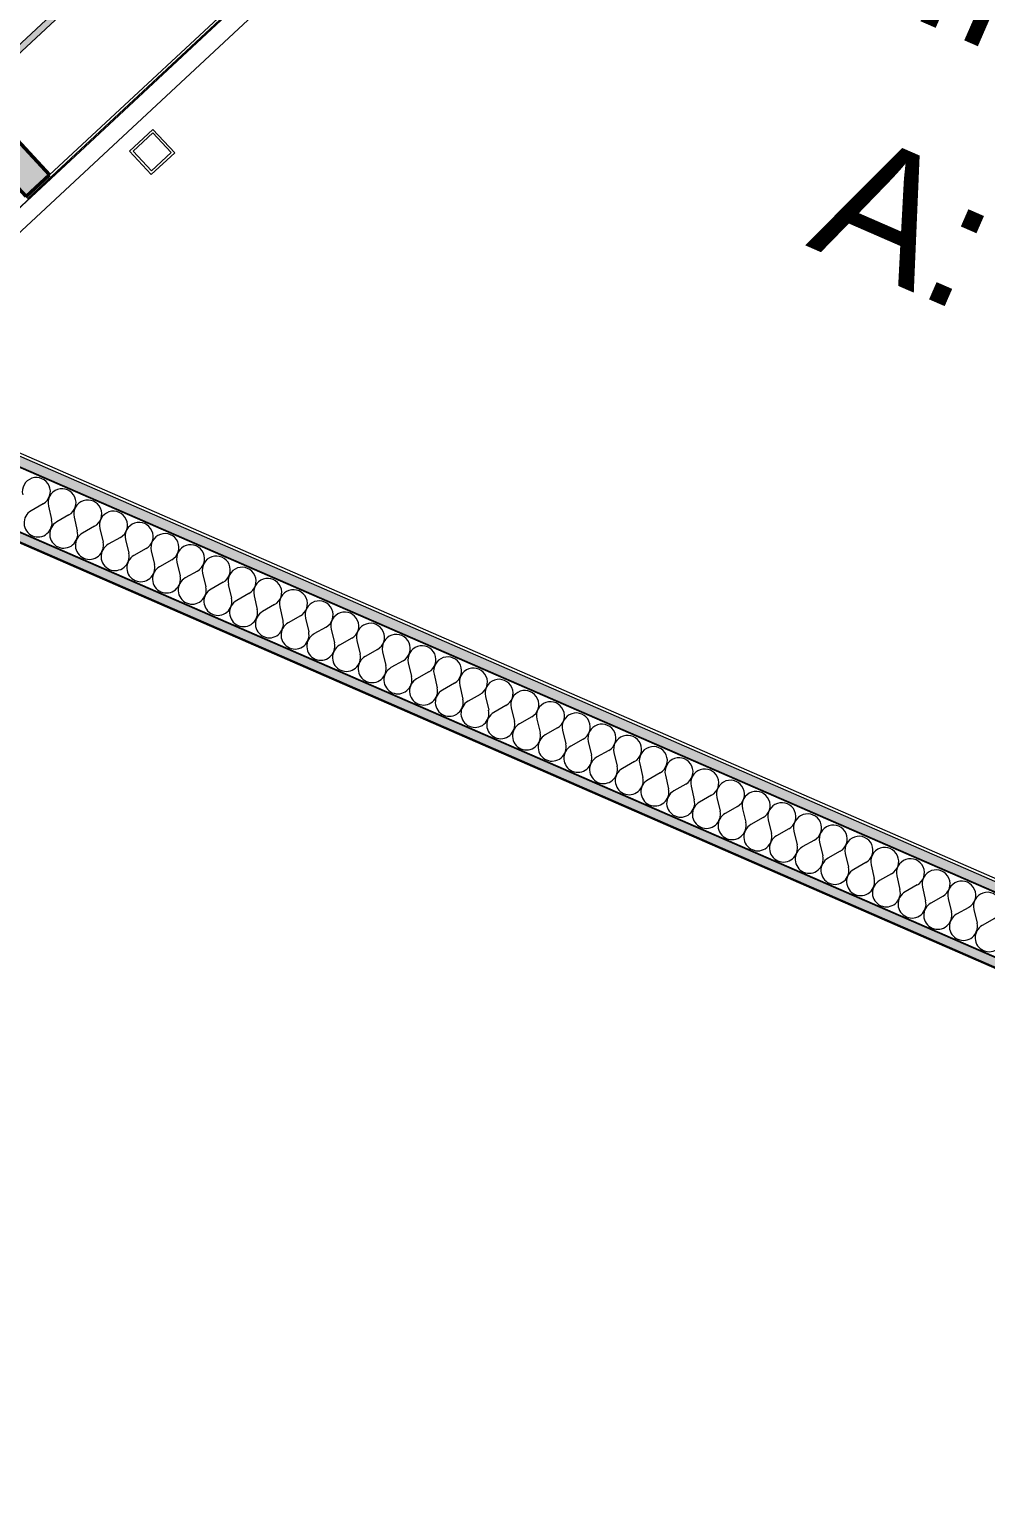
# Model space of a CAD drawing. Header units: millimetres. Extents: x -50172 to 90294, y -80883 to 956680.
# Drawn here: x -6356 to -4862, y -9280 to -6979 of the extents above; entities that cross this region are included whole.
import ezdxf
from ezdxf.enums import TextEntityAlignment as Align

# ---------------------------------------------------------------- set-up
doc = ezdxf.new("R2010")
doc.units = ezdxf.units.MM
doc.header["$MEASUREMENT"] = 0
doc.linetypes.add('Double Dashed', pattern=[1093.611073, 529.166651, -211.666656, 141.111112, -211.666656])
for name, color, linetype in [('COLUMN.IFC Import', 7, 'Continuous'), ('New_A-15-MG_Structural_Grid_Phase_2', 7, 'Continuous'), ('New_A-20-M_Floor_Slab', 7, 'Continuous'), ('New_A-25-M_Curtain_Wall', 7, 'Continuous'), ('New_A-25-M_Wall_Ext', 7, 'Continuous'), ('New_A-25-M_Wall_Int', 7, 'Continuous'), ('New_A-35-M_FFE-Zone', 7, 'Continuous'), ('New_ArchiCAD Windows', 7, 'Continuous')]:
    doc.layers.add(name, color=color, linetype=linetype)
for name, color, linetype, lineweight in [('COLUMN.IFC Import_Pen_No__2', 8, 'Continuous', 15), ('New_A-20-M_Floor_Slab_Pen_No__89', 8, 'Continuous', 20), ('New_A-25-M_Curtain_Wall_Pen_No__1', 7, 'Continuous', 13), ('New_A-25-M_Curtain_Wall_Pen_No__87', 8, 'Continuous', 20), ('New_A-25-M_Wall_Int_Pen_No__1', 7, 'Continuous', 13), ('New_ArchiCAD Windows_Pen_No__1', 7, 'Continuous', 13), ('New_ArchiCAD Windows_Pen_No__87', 8, 'Continuous', 20), ('New_ArchiCAD Zone Stamps_Pen_No__9', 7, 'Continuous', 13)]:
    doc.layers.add(name, color=color, linetype=linetype, lineweight=lineweight)
for name, color, linetype, lineweight, true_color in [('New_A-15-MG_Structural_Grid_Phase_2_Pen_No__222', 7, 'Continuous', 13, 0x65af33), ('New_A-25-M_Curtain_Wall_Pen_No__103', 7, 'Continuous', 15, 0xa6a6a6), ('New_A-25-M_Curtain_Wall_Pen_No__144', 7, 'Continuous', 0, 0xc8c8c8), ('New_A-25-M_Curtain_Wall_Pen_No__165', 7, 'Continuous', 0, 0x006060), ('New_A-25-M_Curtain_Wall_Pen_No__23', 7, 'Continuous', 30, 0x2a2a2a), ('New_A-25-M_Curtain_Wall_Pen_No__27', 7, 'Continuous', 50, 0x2a2a2a), ('New_A-25-M_Wall_Int_Pen_No__107', 7, 'Continuous', 15, 0xa6a6a6), ('New_A-35-M_FFE-Zone_Pen_No__74', 7, 'Continuous', 20, 0x606060)]:
    doc.layers.add(name, color=color, linetype=linetype, lineweight=lineweight, true_color=true_color)
doc.styles.add('GENERATED_STYLE_2', font='')
doc.styles.add('GENERATED_STYLE_3', font='')
doc.styles.add('GENERATED_STYLE_4', font='')
doc.styles.get('GENERATED_STYLE_2').set_extended_font_data('Arial', bold=True)
doc.styles.get('GENERATED_STYLE_3').set_extended_font_data('Arial')
doc.styles.get('GENERATED_STYLE_4').set_extended_font_data('Swis721 BT')

# ---------------------------------------------------------------- blocks, each defined once
blk = doc.blocks.new('Director of Ops_INB 2112_8_1', base_point=(-3846.6, -7415))
at = {"layer": 'New_A-35-M_FFE-Zone_Pen_No__74', "linetype": 'Continuous'}
for p, q in [((-3238.4, -4381.2), (-6623.1, -7530.9)), ((-6623.1, -7530.9), (-2939.5, -9137.2))]:
    blk.add_line(p, q, dxfattribs=at)
at = {"layer": 'New_ArchiCAD Zone Stamps_Pen_No__9'}
for tag, height, style, p in [('ROOM_NAME', 250, 'GENERATED_STYLE_2', (-4531, -5920)), ('zoneNameLine2', 250, 'GENERATED_STYLE_2', (-4719.5, -6352.2)), ('ROOM_NUMBER', 200, 'GENERATED_STYLE_3', (-4907.9, -6772.9)), ('measuredAreaCode', 200, 'GENERATED_STYLE_3', (-5064.9, -7133)), ('DUMMY_649', 200, 'GENERATED_STYLE_3', (-4757.5, -7267)), ('DUMMY_650', 200, 'GENERATED_STYLE_3', (-4268.2, -7480.4)), ('DUMMY_651', 133.3, 'GENERATED_STYLE_3', (-3988.9, -7587))]:
    blk.add_attdef(tag, text='', height=height, rotation=336.4404, dxfattribs=dict(at, style=style)).set_placement(p, align=Align.TOP_LEFT)
blk = doc.blocks.new('Head of College_INB 2111_9_1', base_point=(-5731.5, -10802.1))
at = {"layer": 'New_A-35-M_FFE-Zone_Pen_No__74', "linetype": 'Continuous'}
blk.add_line((-2990.4, -9254.1), (-6759.1, -7610.7), dxfattribs=at)
at = {"layer": 'New_ArchiCAD Zone Stamps_Pen_No__9'}
for tag, height, style, p in [('ROOM_NAME', 250, 'GENERATED_STYLE_2', (-6459.6, -9288.2)), ('zoneNameLine2', 250, 'GENERATED_STYLE_2', (-6648, -9720.3)), ('ROOM_NUMBER', 200, 'GENERATED_STYLE_3', (-6836.5, -10141)), ('measuredAreaCode', 200, 'GENERATED_STYLE_3', (-6993.5, -10501.1)), ('DUMMY_649', 200, 'GENERATED_STYLE_3', (-6686.1, -10635.2)), ('DUMMY_650', 200, 'GENERATED_STYLE_3', (-6196.7, -10848.5)), ('DUMMY_651', 133.3, 'GENERATED_STYLE_3', (-5917.5, -10955.1))]:
    blk.add_attdef(tag, text='', height=height, rotation=336.4404, dxfattribs=dict(at, style=style)).set_placement(p, align=Align.TOP_LEFT)
blk = doc.blocks.new('Slab_4_1', base_point=(-34879.7, -33019))
at = {"layer": 'New_A-20-M_Floor_Slab_Pen_No__89', "linetype": 'Continuous', "flags": 128}
blk.add_lwpolyline([(10933.1, -26822.8), (1863.4, -22868), (9871.7, -4502.5), (4224.7, -2040.2), (4133, -2000.1), (2145.4, -6558.2), (-3142, -4252.6), (-10743.6, -11326.4), (-11126.4, -10915), (-34879.7, -33019)], dxfattribs=at)
blk = doc.blocks.new('Curtain Wall_15_1')
at = {"layer": 'New_A-25-M_Curtain_Wall_Pen_No__103', "linetype": 'Continuous'}
for points in [[(-5708.6, -6378.4), (-5671.1, -6418.7), (-5638.2, -6388), (-5675.6, -6347.7)], [(-5645, -6380.7), (-5630.3, -6367.1), (-5661, -6334.1), (-5675.6, -6347.7)], [(-5642.5, -6332), (-5643.2, -6331.2), (-5654.2, -6341.4), (-5653.5, -6342.2)], [(-5995.4, -6672), (-5984.5, -6683.7), (-5684.4, -6404.4), (-5695.3, -6392.7)], [(-6041.7, -6688.4), (-6004.2, -6728.6), (-5971.2, -6698), (-6008.7, -6657.7)], [(-6025.6, -6734.9), (-6011, -6721.3), (-6041.7, -6688.4), (-6056.3, -6702)], [(-6059.8, -6720.3), (-6048.8, -6710), (-6049.5, -6709.3), (-6060.5, -6719.5)]]:
    blk.add_hatch(color=256, dxfattribs=at).paths.add_polyline_path(points)
at = {"layer": 'New_A-25-M_Curtain_Wall_Pen_No__144', "linetype": 'Continuous'}
for points in [[(-4867.8, -5850.7), (-5010.8, -5697), (-5047.4, -5731.1), (-4904.4, -5884.8)], [(-5497.3, -6436.6), (-5640.4, -6282.9), (-5677, -6316.9), (-5533.9, -6470.6)], [(-5929.2, -6838.5), (-6072.3, -6684.8), (-6108.9, -6718.8), (-5965.9, -6872.6)], [(-6324.6, -7206.4), (-6467.6, -7052.7), (-6504.2, -7086.7), (-6361.2, -7240.4)]]:
    blk.add_hatch(color=256, dxfattribs=at).paths.add_polyline_path(points)
at = {"layer": 'New_A-25-M_Curtain_Wall_Pen_No__165', "linetype": 'Continuous', "lineweight": 0, "true_color": 0x001818}
for points in [[(-5624.8, -6321.6), (-5009.9, -5749.4), (-5016.7, -5742.1), (-5631.6, -6314.3)], [(-6452, -7091.4), (-6071.4, -6737.2), (-6078.2, -6729.9), (-6458.8, -7084.1)]]:
    blk.add_hatch(color=168, dxfattribs=at).paths.add_polyline_path(points)
at = {"layer": 'New_A-25-M_Curtain_Wall_Pen_No__1', "linetype": 'Continuous'}
for p, q in [((-5016.7, -5742.1), (-5631.6, -6314.3)), ((-5009.9, -5749.4), (-5624.8, -6321.6)), ((-5016.7, -5742.1), (-5009.9, -5749.4)), ((-5631.6, -6314.3), (-5624.8, -6321.6)), ((-6078.2, -6729.9), (-6458.8, -7084.1)), ((-6071.4, -6737.2), (-6452, -7091.4)), ((-6078.2, -6729.9), (-6071.4, -6737.2)), ((-6458.8, -7084.1), (-6452, -7091.4))]:
    blk.add_line(p, q, dxfattribs=at)
at = {"layer": 'New_A-25-M_Curtain_Wall_Pen_No__23', "linetype": 'Continuous'}
for p, q in [((-5643.2, -6331.2), (-5654.2, -6341.4)), ((-5642.5, -6332), (-5653.5, -6342.2)), ((-5643.2, -6331.2), (-5642.5, -6332)), ((-5693.9, -6364.8), (-5708.6, -6378.4)), ((-5630.3, -6367.1), (-5645, -6380.7)), ((-5695.3, -6392.7), (-5995.4, -6672)), ((-5708.6, -6378.4), (-5695.3, -6392.7)), ((-5638.2, -6388), (-5671.1, -6418.7)), ((-5645, -6380.7), (-5638.2, -6388)), ((-5684.4, -6404.4), (-5984.5, -6683.7)), ((-5684.4, -6404.4), (-5671.1, -6418.7)), ((-6008.7, -6657.7), (-6023.4, -6671.3)), ((-6008.7, -6657.7), (-5995.4, -6672)), ((-5984.5, -6683.7), (-5971.2, -6698)), ((-6049.5, -6709.3), (-6060.5, -6719.5)), ((-6048.8, -6710), (-6059.8, -6720.3)), ((-5971.2, -6698), (-6004.2, -6728.6)), ((-6060.5, -6719.5), (-6059.8, -6720.3)), ((-6011, -6721.3), (-6025.6, -6734.9)), ((-6011, -6721.3), (-6004.2, -6728.6))]:
    blk.add_line(p, q, dxfattribs=at)
at = {"layer": 'New_A-25-M_Curtain_Wall_Pen_No__23', "linetype": 'Continuous', "flags": 128}
for points in [[(-5693.9, -6364.8), (-5675.6, -6347.7), (-5661, -6334.1)], [(-6056.3, -6702), (-6041.7, -6688.4), (-6023.4, -6671.3)]]:
    blk.add_lwpolyline(points, dxfattribs=at)
at = {"layer": 'New_A-25-M_Curtain_Wall_Pen_No__27', "linetype": 'Continuous'}
for p, q in [((-5010.8, -5697), (-5047.4, -5731.1)), ((-5010.8, -5697), (-4867.8, -5850.7)), ((-5047.4, -5731.1), (-4904.4, -5884.8)), ((-4867.8, -5850.7), (-4904.4, -5884.8)), ((-5640.4, -6282.9), (-5677, -6316.9)), ((-5640.4, -6282.9), (-5497.3, -6436.6)), ((-5677, -6316.9), (-5661, -6334.1)), ((-5630.3, -6367.1), (-5533.9, -6470.6)), ((-5497.3, -6436.6), (-5533.9, -6470.6)), ((-6072.3, -6684.8), (-6108.9, -6718.8)), ((-6072.3, -6684.8), (-6056.3, -6702)), ((-6108.9, -6718.8), (-5965.9, -6872.6)), ((-6025.6, -6734.9), (-5929.2, -6838.5)), ((-5929.2, -6838.5), (-5965.9, -6872.6)), ((-6467.6, -7052.7), (-6504.2, -7086.7)), ((-6467.6, -7052.7), (-6324.6, -7206.4)), ((-6504.2, -7086.7), (-6361.2, -7240.4)), ((-6324.6, -7206.4), (-6361.2, -7240.4))]:
    blk.add_line(p, q, dxfattribs=at)
at = {"layer": 'New_A-25-M_Curtain_Wall_Pen_No__87', "linetype": 'Continuous', "flags": 128}
for points in [[(-5640.4, -6282.9), (-5047.4, -5731.1)], [(-5497.3, -6436.6), (-4904.4, -5884.8)], [(-6072.3, -6684.8), (-5677, -6316.9)], [(-5708.6, -6378.4), (-5778, -6443)], [(-5671.1, -6418.7), (-5740.5, -6483.3)], [(-5778, -6443), (-6008.7, -6657.7)], [(-5929.2, -6838.5), (-5533.9, -6470.6)], [(-5740.5, -6483.3), (-5752.9, -6494.8)], [(-5765, -6506), (-5784.3, -6524)], [(-5752.9, -6494.8), (-5765, -6506)], [(-5784.3, -6524), (-5796.4, -6535.3)], [(-5815.7, -6553.2), (-5827.8, -6564.5)], [(-5796.4, -6535.3), (-5815.7, -6553.2)], [(-5827.8, -6564.5), (-5847.1, -6582.5)], [(-5859.2, -6593.7), (-5878.5, -6611.7)], [(-5847.1, -6582.5), (-5859.2, -6593.7)], [(-5890.6, -6622.9), (-5910, -6640.9)], [(-5878.5, -6611.7), (-5890.6, -6622.9)], [(-5910, -6640.9), (-5922, -6652.2)], [(-5941.4, -6670.2), (-5953.4, -6681.4)], [(-5922, -6652.2), (-5941.4, -6670.2)], [(-5953.4, -6681.4), (-5971.2, -6698)], [(-6467.6, -7052.7), (-6108.9, -6718.8)], [(-6324.6, -7206.4), (-5965.9, -6872.6)]]:
    blk.add_lwpolyline(points, dxfattribs=at)
blk = doc.blocks.new('*X454')
at = {"layer": 'New_A-25-M_Wall_Int_Pen_No__107', "linetype": 'Continuous'}
for p, q in [((-6334.4, -7720.3), (-6353.4, -7731.1)), ((-6326.4, -7723.8), (-6321.3, -7745.1)), ((-6294.2, -7737.8), (-6313.3, -7748.6)), ((-6286.2, -7741.3), (-6281.2, -7762.6)), ((-6254.1, -7755.3), (-6273.1, -7766.1)), ((-6246.1, -7758.8), (-6241, -7780.1)), ((-6213.9, -7772.8), (-6233, -7783.6)), ((-6205.9, -7776.3), (-6200.9, -7797.6)), ((-6173.8, -7790.3), (-6192.8, -7801.1)), ((-6165.7, -7793.8), (-6160.7, -7815.2)), ((-6133.6, -7807.8), (-6152.7, -7818.7)), ((-6125.6, -7811.4), (-6120.5, -7832.7)), ((-6093.5, -7825.4), (-6112.5, -7836.2)), ((-6085.4, -7828.9), (-6080.4, -7850.2)), ((-6053.3, -7842.9), (-6072.3, -7853.7)), ((-6045.3, -7846.4), (-6040.2, -7867.7)), ((-6013.1, -7860.4), (-6032.2, -7871.2)), ((-6005.1, -7863.9), (-6000.1, -7885.2)), ((-5973, -7877.9), (-5992, -7888.7)), ((-5964.9, -7881.4), (-5959.9, -7902.7)), ((-5932.8, -7895.4), (-5951.9, -7906.2)), ((-5924.8, -7898.9), (-5919.7, -7920.2)), ((-5892.7, -7912.9), (-5911.7, -7923.7)), ((-5884.6, -7916.4), (-5879.6, -7937.7)), ((-5852.5, -7930.4), (-5871.6, -7941.2)), ((-5844.5, -7933.9), (-5839.4, -7955.2)), ((-5812.3, -7947.9), (-5831.4, -7958.7)), ((-5804.3, -7951.4), (-5799.3, -7972.8)), ((-5772.2, -7965.4), (-5791.2, -7976.3)), ((-5764.2, -7968.9), (-5759.1, -7990.3)), ((-5732, -7983), (-5751.1, -7993.8)), ((-5724, -7986.5), (-5719, -8007.8)), ((-5691.9, -8000.5), (-5710.9, -8011.3)), ((-5683.8, -8004), (-5678.8, -8025.3)), ((-5651.7, -8018), (-5670.8, -8028.8)), ((-5643.7, -8021.5), (-5638.6, -8042.8)), ((-5611.6, -8035.5), (-5630.6, -8046.3)), ((-5603.5, -8039), (-5598.5, -8060.3)), ((-5571.4, -8053), (-5590.5, -8063.8)), ((-5563.4, -8056.5), (-5558.3, -8077.8)), ((-5531.2, -8070.5), (-5550.3, -8081.3)), ((-5523.2, -8074), (-5518.2, -8095.3)), ((-5491.1, -8088), (-5510.1, -8098.8)), ((-5483.1, -8091.5), (-5478, -8112.8)), ((-5450.9, -8105.5), (-5470, -8116.3)), ((-5442.9, -8109), (-5437.9, -8130.4)), ((-5410.8, -8123), (-5429.8, -8133.9)), ((-5402.7, -8126.5), (-5397.7, -8147.9)), ((-5370.6, -8140.6), (-5389.7, -8151.4)), ((-5362.6, -8144.1), (-5357.5, -8165.4)), ((-5330.5, -8158.1), (-5349.5, -8168.9)), ((-5322.4, -8161.6), (-5317.4, -8182.9)), ((-5290.3, -8175.6), (-5309.3, -8186.4)), ((-5282.3, -8179.1), (-5277.2, -8200.4)), ((-5250.1, -8193.1), (-5269.2, -8203.9)), ((-5242.1, -8196.6), (-5237.1, -8217.9)), ((-5210, -8210.6), (-5229, -8221.4)), ((-5201.9, -8214.1), (-5196.9, -8235.4)), ((-5169.8, -8228.1), (-5188.9, -8238.9)), ((-5161.8, -8231.6), (-5156.7, -8252.9)), ((-5129.7, -8245.6), (-5148.7, -8256.4)), ((-5121.6, -8249.1), (-5116.6, -8270.4)), ((-5089.5, -8263.1), (-5108.6, -8273.9)), ((-5081.5, -8266.6), (-5076.4, -8287.9)), ((-5049.3, -8280.6), (-5068.4, -8291.4)), ((-5041.3, -8284.1), (-5036.3, -8305.5)), ((-5009.2, -8298.2), (-5028.2, -8309)), ((-5001.2, -8301.7), (-4996.1, -8323)), ((-4969, -8315.7), (-4988.1, -8326.5)), ((-4961, -8319.2), (-4956, -8340.5)), ((-4928.9, -8333.2), (-4947.9, -8344)), ((-4920.8, -8336.7), (-4915.8, -8358)), ((-4888.7, -8350.7), (-4907.8, -8361.5)), ((-4880.7, -8354.2), (-4875.6, -8375.5)), ((-4848.6, -8368.2), (-4867.6, -8379))]:
    blk.add_line(p, q, dxfattribs=at)
for centre, start, end in [((-6345.2, -7701.2), 299.5705, 193.3103), ((-6305.1, -7718.8), 299.5705, 193.3103), ((-6342.6, -7750.2), 119.5705, 246.4404), ((-6264.9, -7736.3), 299.5705, 193.3103), ((-6342.6, -7750.2), 246.4404, 13.3103), ((-6302.5, -7767.7), 119.5705, 246.4404), ((-6224.7, -7753.8), 299.5705, 193.3103), ((-6184.6, -7771.3), 299.5705, 193.3103), ((-6302.5, -7767.7), 246.4404, 13.3103), ((-6262.3, -7785.2), 119.5705, 246.4404), ((-6144.4, -7788.8), 299.5705, 193.3103), ((-6262.3, -7785.2), 246.4404, 13.3103), ((-6222.2, -7802.7), 119.5705, 246.4404), ((-6222.2, -7802.7), 246.4404, 13.3103), ((-6104.3, -7806.3), 299.5705, 193.3103), ((-6182, -7820.2), 119.5705, 246.4404), ((-6182, -7820.2), 246.4404, 13.3103), ((-6141.9, -7837.7), 119.5705, 246.4404), ((-6064.1, -7823.8), 299.5705, 193.3103), ((-6023.9, -7841.3), 299.5705, 193.3103), ((-6141.9, -7837.7), 246.4404, 13.3103), ((-6101.7, -7855.2), 119.5705, 246.4404), ((-5983.8, -7858.8), 299.5705, 193.3103), ((-6101.7, -7855.2), 246.4404, 13.3103), ((-6061.5, -7872.7), 119.5705, 246.4404), ((-6061.5, -7872.7), 246.4404, 13.3103), ((-5943.6, -7876.4), 299.5705, 193.3103), ((-6021.4, -7890.2), 119.5705, 246.4404), ((-6021.4, -7890.2), 246.4404, 13.3103), ((-5981.2, -7907.8), 119.5705, 246.4404), ((-5903.5, -7893.9), 299.5705, 193.3103), ((-5863.3, -7911.4), 299.5705, 193.3103), ((-5981.2, -7907.8), 246.4404, 13.3103), ((-5941.1, -7925.3), 119.5705, 246.4404), ((-5823.2, -7928.9), 299.5705, 193.3103), ((-5941.1, -7925.3), 246.4404, 13.3103), ((-5900.9, -7942.8), 119.5705, 246.4404), ((-5900.9, -7942.8), 246.4404, 13.3103), ((-5783, -7946.4), 299.5705, 193.3103), ((-5860.7, -7960.3), 119.5705, 246.4404), ((-5860.7, -7960.3), 246.4404, 13.3103), ((-5820.6, -7977.8), 119.5705, 246.4404), ((-5742.8, -7963.9), 299.5705, 193.3103), ((-5702.7, -7981.4), 299.5705, 193.3103), ((-5820.6, -7977.8), 246.4404, 13.3103), ((-5780.4, -7995.3), 119.5705, 246.4404), ((-5662.5, -7998.9), 299.5705, 193.3103), ((-5780.4, -7995.3), 246.4404, 13.3103), ((-5740.3, -8012.8), 119.5705, 246.4404), ((-5622.4, -8016.4), 299.5705, 193.3103), ((-5740.3, -8012.8), 246.4404, 13.3103), ((-5700.1, -8030.3), 119.5705, 246.4404), ((-5700.1, -8030.3), 246.4404, 13.3103), ((-5660, -8047.8), 119.5705, 246.4404), ((-5582.2, -8033.9), 299.5705, 193.3103), ((-5542.1, -8051.5), 299.5705, 193.3103), ((-5660, -8047.8), 246.4404, 13.3103), ((-5619.8, -8065.4), 119.5705, 246.4404), ((-5501.9, -8069), 299.5705, 193.3103), ((-5619.8, -8065.4), 246.4404, 13.3103), ((-5579.6, -8082.9), 119.5705, 246.4404), ((-5461.7, -8086.5), 299.5705, 193.3103), ((-5579.6, -8082.9), 246.4404, 13.3103), ((-5539.5, -8100.4), 119.5705, 246.4404), ((-5539.5, -8100.4), 246.4404, 13.3103), ((-5499.3, -8117.9), 119.5705, 246.4404), ((-5421.6, -8104), 299.5705, 193.3103), ((-5499.3, -8117.9), 246.4404, 13.3103), ((-5459.2, -8135.4), 119.5705, 246.4404), ((-5381.4, -8121.5), 299.5705, 193.3103), ((-5341.3, -8139), 299.5705, 193.3103), ((-5459.2, -8135.4), 246.4404, 13.3103), ((-5419, -8152.9), 119.5705, 246.4404), ((-5301.1, -8156.5), 299.5705, 193.3103), ((-5419, -8152.9), 246.4404, 13.3103), ((-5378.9, -8170.4), 119.5705, 246.4404), ((-5378.9, -8170.4), 246.4404, 13.3103), ((-5260.9, -8174), 299.5705, 193.3103), ((-5338.7, -8187.9), 119.5705, 246.4404), ((-5338.7, -8187.9), 246.4404, 13.3103), ((-5298.5, -8205.4), 119.5705, 246.4404), ((-5220.8, -8191.5), 299.5705, 193.3103), ((-5180.6, -8209.1), 299.5705, 193.3103), ((-5298.5, -8205.4), 246.4404, 13.3103), ((-5258.4, -8222.9), 119.5705, 246.4404), ((-5140.5, -8226.6), 299.5705, 193.3103), ((-5258.4, -8222.9), 246.4404, 13.3103), ((-5218.2, -8240.5), 119.5705, 246.4404), ((-5218.2, -8240.5), 246.4404, 13.3103), ((-5100.3, -8244.1), 299.5705, 193.3103), ((-5178.1, -8258), 119.5705, 246.4404), ((-5178.1, -8258), 246.4404, 13.3103), ((-5137.9, -8275.5), 119.5705, 246.4404), ((-5060.2, -8261.6), 299.5705, 193.3103), ((-5020, -8279.1), 299.5705, 193.3103), ((-5137.9, -8275.5), 246.4404, 13.3103), ((-5097.7, -8293), 119.5705, 246.4404), ((-4979.8, -8296.6), 299.5705, 193.3103), ((-5097.7, -8293), 246.4404, 13.3103), ((-5057.6, -8310.5), 119.5705, 246.4404), ((-5057.6, -8310.5), 246.4404, 13.3103), ((-4939.7, -8314.1), 299.5705, 193.3103), ((-5017.4, -8328), 119.5705, 246.4404), ((-5017.4, -8328), 246.4404, 13.3103), ((-4977.3, -8345.5), 119.5705, 246.4404), ((-4899.5, -8331.6), 299.5705, 193.3103), ((-4859.4, -8349.1), 299.5705, 193.3103), ((-4977.3, -8345.5), 246.4404, 13.3103), ((-4937.1, -8363), 119.5705, 246.4404), ((-4937.1, -8363), 246.4404, 13.3103), ((-4897, -8380.5), 119.5705, 246.4404), ((-4897, -8380.5), 246.4404, 13.3103), ((-4856.8, -8398.1), 119.5705, 246.4404), ((-4856.8, -8398.1), 246.4404, 13.3103)]:
    blk.add_arc(centre, 21.9, start, end, dxfattribs=at)
blk = doc.blocks.new('Wall_114_1', base_point=(-2882.9, -9167.2))
at = {"layer": 'New_A-25-M_Wall_Int_Pen_No__107', "linetype": 'Continuous'}
for points in [[(-2974.6, -9127.3), (-6657.3, -7521.4), (-6669.2, -7532.6), (-2980.6, -9141)], [(-3018.2, -9227.2), (-6744.3, -7602.4), (-6756.2, -7613.5), (-3024.2, -9240.9)]]:
    blk.add_hatch(color=256, dxfattribs=at).paths.add_polyline_path(points)
at = {"layer": 'New_A-25-M_Wall_Int_Pen_No__107', "linetype": 'Continuous', "lineweight": 0, "true_color": 0x535353}
for points in [[(-2980.6, -9141), (-6669.2, -7532.6), (-6670, -7533.3), (-2981, -9141.9)], [(-3017.8, -9226.3), (-6743.5, -7601.7), (-6744.3, -7602.4), (-3018.2, -9227.2)]]:
    blk.add_hatch(color=251, dxfattribs=at).paths.add_polyline_path(points)
at = {"layer": 'New_A-25-M_Wall_Int_Pen_No__1', "linetype": 'Continuous'}
for p, q in [((-2981, -9141.9), (-6670, -7533.3)), ((-2980.6, -9141), (-6669.2, -7532.6)), ((-3018.2, -9227.2), (-6744.3, -7602.4)), ((-3017.8, -9226.3), (-6743.5, -7601.7))]:
    blk.add_line(p, q, dxfattribs=at)
at = {"layer": 'New_A-25-M_Wall_Int_Pen_No__1', "linetype": 'Continuous', "flags": 128}
for points in [[(-2974.6, -9127.3), (-6657.3, -7521.4)], [(-6756.2, -7613.5), (-3024.2, -9240.9)]]:
    blk.add_lwpolyline(points, dxfattribs=at)
at = {"layer": 'New_A-25-M_Wall_Int', "color": 250, "lineweight": 50, "true_color": 0x2a2a2a}
blk.add_blockref('*X454', (0, 0), dxfattribs=at)
blk = doc.blocks.new('Rectangular Window Opening 19_5')
at = {"layer": 'New_ArchiCAD Windows_Pen_No__87', "linetype": 'Continuous'}
for p, q in [((1020, 339), (-1020, 339)), ((-1020, 339), (-1020, 0)), ((1020, 339), (1020, 0)), ((-1020, 0), (1020, 0))]:
    blk.add_line(p, q, dxfattribs=at)
blk = doc.blocks.new('Wall_237_1', base_point=(-3214.8, -3855))
at = {"layer": 'New_ArchiCAD Windows', "color": 251, "linetype": 'Continuous', "lineweight": 20, "true_color": 0x606060, "xscale": -0.9999999999999999, "zscale": 1000, "rotation": 222.9403661904006}
blk.add_blockref('Rectangular Window Opening 19_5', (-5842.7, -6300.3), dxfattribs=at)
blk = doc.blocks.new('Standard grid marker_23')
at = {"layer": 'New_A-15-MG_Structural_Grid_Phase_2_Pen_No__222', "linetype": 'Double Dashed'}
blk.add_line((2642.7, 0), (48997.9, 0), dxfattribs=at)
at = {"layer": 'New_A-15-MG_Structural_Grid_Phase_2_Pen_No__222', "style": 'GENERATED_STYLE_4'}
blk.add_attdef('AC_MarkerText_1', text='', height=350, rotation=113.5, dxfattribs=at).set_placement((-500, -1294.1), align=Align.MIDDLE_CENTER)
blk = doc.blocks.new('Discrete Accessory 242')
at = {"layer": 'COLUMN.IFC Import_Pen_No__2', "linetype": 'Continuous'}
for p, q in [((-25, 25), (25, 25)), ((-25, -25), (-25, 25)), ((25, 25), (25, -25)), ((-21, 21), (-21, -21)), ((21, 21), (-21, 21)), ((21, -21), (21, 21)), ((-21, -21), (21, -21)), ((25, -25), (-25, -25))]:
    blk.add_line(p, q, dxfattribs=at)
blk = doc.blocks.new('Rectangular Window Opening 19_10')
at = {"layer": 'New_ArchiCAD Windows_Pen_No__1', "linetype": 'Continuous'}
for p, q in [((-1020, 339), (-1020, 324)), ((-1020, 324), (-1020, 322)), ((1020, 324), (1020, 339)), ((1020, 322), (1020, 324)), ((-1020, 322), (-1020, 172)), ((1020, 172), (1020, 322)), ((-1020, 172), (-1020, 170)), ((-1020, 170), (-1020, 152)), ((1020, 170), (1020, 172)), ((1020, 152), (1020, 170)), ((-1020, 152), (-1020, 52)), ((1020, 52), (1020, 152)), ((-1020, 52), (-1020, 27)), ((1020, 27), (1020, 52)), ((-1020, 27), (-1020, 0)), ((1020, 0), (1020, 27))]:
    blk.add_line(p, q, dxfattribs=at)
blk = doc.blocks.new('Wall_456_1', base_point=(-3348.9, -3979.7))
at = {"layer": 'New_ArchiCAD Windows', "color": 251, "linetype": 'Continuous', "lineweight": 20, "true_color": 0x606060, "xscale": -1, "zscale": 1000, "rotation": 222.9403661904006}
blk.add_blockref('Rectangular Window Opening 19_10', (-5842.7, -6300.3), dxfattribs=at)

msp = doc.modelspace()

# ---------------------------------------------------------------- block references
at = {"layer": 'COLUMN.IFC Import', "linetype": 'Continuous', "zscale": 1000, "rotation": 222.940410901894}
msp.add_blockref('Discrete Accessory 242', (-6164.4, -7170.8), dxfattribs=at)
at = {"layer": 'New_A-15-MG_Structural_Grid_Phase_2', "color": 8, "linetype": 'Continuous', "lineweight": 15, "zscale": 1000, "rotation": 222.9404146370858}
msp.add_blockref('Standard grid marker_23', (3387.7, 1823.7), dxfattribs=at)
at = {"layer": 'New_A-20-M_Floor_Slab', "color": 8, "linetype": 'Continuous', "lineweight": 20}
msp.add_blockref('Slab_4_1', (-34879.7, -33019), dxfattribs=at)
at = {"layer": 'New_A-25-M_Curtain_Wall', "linetype": 'Continuous', "lineweight": 0}
msp.add_blockref('Curtain Wall_15_1', (0, 0), dxfattribs=at)
at = {"layer": 'New_A-25-M_Wall_Ext', "color": 250, "lineweight": 50, "true_color": 0x2a2a2a}
for name, p in [('Wall_456_1', (-3348.9, -3979.7)), ('Wall_237_1', (-3214.8, -3855))]:
    msp.add_blockref(name, p, dxfattribs=at)
at = {"layer": 'New_A-25-M_Wall_Int', "color": 250, "lineweight": 50, "true_color": 0x2a2a2a}
msp.add_blockref('Wall_114_1', (-2882.9, -9167.2), dxfattribs=at)
at = {"layer": 'New_A-35-M_FFE-Zone', "linetype": 'Continuous'}
ref = msp.add_blockref('Director of Ops_INB 2112_8_1', (-3846.6, -7415), dxfattribs=at)
ref.add_attrib('ROOM_NUMBER', 'INB 2112', dxfattribs={"layer": 'New_ArchiCAD Zone Stamps_Pen_No__9', "color": 7, "height": 200, "rotation": 336.4404, "style": 'GENERATED_STYLE_3'}).set_placement((-4907.9, -6772.9), align=Align.TOP_LEFT)
ref.add_attrib('measuredAreaCode', 'A: ', dxfattribs={"layer": 'New_ArchiCAD Zone Stamps_Pen_No__9', "color": 7, "height": 200, "rotation": 336.4404, "style": 'GENERATED_STYLE_3'}).set_placement((-5064.9, -7133), align=Align.TOP_LEFT)
msp.add_blockref('Head of College_INB 2111_9_1', (-5731.5, -10802.1), dxfattribs=at)

doc.saveas('drawing.dxf')
